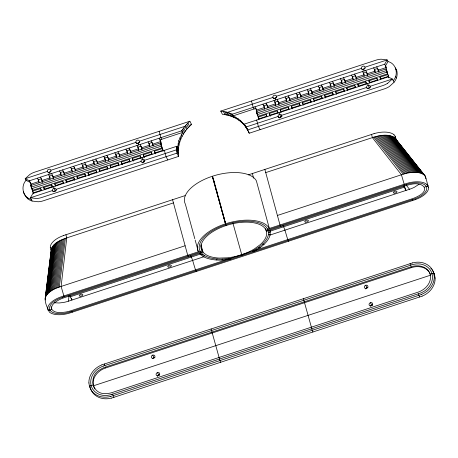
<?xml version="1.0" encoding="UTF-8"?>
<svg xmlns="http://www.w3.org/2000/svg" width="458" height="458" viewBox="0 0 458 458"><rect width="100%" height="100%" fill="white"/><g stroke="black" fill="none" stroke-linecap="round" stroke-linejoin="round"><path stroke-width="0.69" d="M178.626 156.396L176.914 153.144L176.662 146.308L32.861 193.499L30.4 197.787L32.106 201.039L38.117 201.766A18.394 16.041 -27.7 0 0 43.378 200.776L178.626 156.396C176.736 144.402 182.484 132.179 191.57 124.479L189.864 121.227L34.751 172.128A18.394 16.041 -27.7 0 0 29.856 174.469L25.196 178.694L26.049 180.32L30.257 182.427L31.155 185.73M177.515 147.934L178.866 140.572L182.547 132.454L159.974 139.856L161.056 143.823M415.498 199.568L69.278 313.175A18.915 9.091 -15.2 0 1 49.361 312.07C47.157 307.083 42.497 299.286 47.277 294.225C50.46 290.698 54.868 288.546 59.3 287.04L185.118 245.751M173.439 202.894L65.362 238.36C59.626 240.536 51.164 244.011 51.29 251.276M45.136 298.742L51.279 249.444M45.142 299.349L51.428 248.809M45.227 299.956L45.577 297.133M45.594 296.841L51.662 248.162M45.903 296.194L51.972 247.515M46.287 295.536L52.355 246.856M46.75 294.878L52.813 246.198M47.277 294.225L53.346 245.545M47.878 293.572L53.947 244.893M48.548 292.925L54.611 244.246M49.281 292.29L55.344 243.61M50.071 291.666L56.139 242.986M50.924 291.059L56.987 242.379M51.828 290.469L57.897 241.79M52.785 289.897L58.847 241.217M53.786 289.353L59.849 240.673M54.828 288.826L60.897 240.147M55.91 288.334L61.973 239.654M57.021 287.864L63.09 239.185M58.16 287.429L64.229 238.75M59.3 287.04L65.362 238.36M54.519 302.772L59.036 302.99L63.13 302.526A18.394 8.839 -15.2 0 0 68.385 301.209L69.089 295.565M393.204 80.642C398.901 74.614 396.37 63.49 388 61.549L387.147 59.924L381.136 59.197A18.394 16.041 -27.7 0 0 375.875 60.193L220.733 111.099L222.439 114.351C232.635 115.193 242.671 120.792 247.635 129.917L244.314 124.112L388.144 76.915L392.351 79.016L394.057 82.268L389.397 86.499A18.394 16.041 -27.7 0 1 384.502 88.835L249.226 133.226L245.133 125.263M394.057 82.268C397.309 78.312 398.466 72.249 395.403 67.847M47.346 171.429L25.196 178.694L29.404 180.801L181.694 130.828L185.633 125.412L189.864 121.227M220.733 111.099L226.355 112.05L232.361 114.202L384.68 64.217L387.147 59.924L364.997 67.194A1.878 1.637 -27.7 0 1 362.713 69.444A1.878 1.637 -27.7 0 1 361.963 66.696A1.878 1.637 -27.7 0 1 364.997 67.194M388 61.549L385.539 65.843L386.621 69.811M221.97 260.081L222.565 259.085L230.832 258.278L230.706 259.228L221.97 260.081A28.012 13.459 -15.2 0 1 216.199 259.967L214.796 259.863A37.522 18.034 -15.2 0 1 203.426 256.635L199.413 253.343M26.049 180.32C20.352 186.349 22.883 197.478 31.253 199.413M216.199 259.967L217.086 258.976A26.604 12.784 -15.2 0 0 222.565 259.085M270.02 230.174L270.14 234.748A37.522 18.034 -15.2 0 1 264.999 243.393L264.1 244.251A28.012 13.459 -15.2 0 1 260.133 247.56L253.194 251.848L252.255 251.247L258.816 247.188A26.604 12.784 -15.2 0 0 262.589 244.045L263.442 243.227A35.644 17.129 -15.2 0 0 268.325 235.017L268.48 231.914L267.581 229.063A35.644 17.129 -15.2 0 0 225.754 224.689L212.272 176.284L209.283 177.332A37.522 18.034 -15.2 0 0 185.152 203.684M419.076 184.236L414.404 187.259A18.394 8.839 -15.2 0 1 409.509 189.269L269.739 235.137M387.691 83.247L392.351 79.016L370.201 86.281A1.878 1.637 -27.7 0 1 367.911 88.531A1.878 1.637 -27.7 0 1 367.167 85.778A1.878 1.637 -27.7 0 1 370.201 86.281M202.894 256.297L204.457 255.495M200.993 254.934L202.636 254.19M199.499 253.434L201.205 252.753M110.527 396.456A18.915 16.494 -27.7 0 1 90.575 389.18L89.459 386.277L91.199 385.59L92.974 385.006L93.403 385.819L430.617 275.166A13.62 11.879 -27.7 0 0 429.18 272.052C426.438 268.044 421.314 266.379 416.62 266.659A18.394 16.041 -27.7 0 0 411.364 267.649L105.735 367.94A18.394 16.041 -27.7 0 0 100.84 370.276C96.718 372.949 93.352 377.323 93.043 382.356A13.62 11.879 -27.7 0 0 94.835 388.928M430.188 274.353C428.602 268.377 421.973 265.388 416.196 265.846A18.394 16.041 -27.7 0 0 410.935 266.837L105.306 367.127A18.394 16.041 -27.7 0 0 100.411 369.463C87.684 375.881 91.966 395.529 106.966 393.514A18.394 16.041 -27.7 0 0 112.227 392.523L417.856 292.233A18.394 16.041 -27.7 0 0 422.751 289.891C427.824 286.691 431.814 280.502 430.188 274.353L433.703 273.082L434.556 274.708L435.094 278.029M265.692 228.599L266.442 231.347L405.278 185.788A18.394 8.839 -15.2 0 1 410.534 184.465C422.923 181.191 431.562 189.938 417.003 196.78A18.394 8.839 -15.2 0 1 412.108 198.789L70.979 310.73A18.394 8.839 -15.2 0 1 65.723 312.053C61.154 312.619 54.977 313.535 51.777 309.413L48.256 310.627L47.735 308.875M424.486 187.11L428.001 185.891L428.522 187.643M101.899 364.82L412.629 262.858M421.263 294.534L110.538 396.502M422.116 296.16L111.391 398.128M225.25 223.899L222.267 224.952A37.522 18.034 -15.2 0 0 198.366 251.78L195.165 240.049M63.364 235.578L185.072 195.618M50.895 170.267A1.878 1.637 -27.7 0 0 47.855 169.769A1.878 1.637 -27.7 0 0 48.605 172.517A1.878 1.637 -27.7 0 0 50.895 170.267L135.894 142.392L136.536 143.612M139.444 141.23A1.878 1.637 -27.7 0 0 136.404 140.726A1.878 1.637 -27.7 0 0 137.154 143.474A1.878 1.637 -27.7 0 0 139.444 141.23L184.912 126.311L186.618 129.562M276.46 96.266A1.878 1.637 -27.7 0 0 273.42 95.768A1.878 1.637 -27.7 0 0 274.17 98.516A1.878 1.637 -27.7 0 0 276.46 96.266L361.448 68.362L362.089 69.582M190.236 124.919L191.57 124.479M29.404 180.801L31.11 184.053L39.079 181.437L37.373 178.185M40.47 177.166L42.176 180.418L50.151 177.801L48.445 174.55M51.536 173.536L53.242 176.788L61.217 174.172L59.511 170.92M62.609 169.901L64.315 173.153L72.284 170.536M73.675 166.271L75.381 169.523L83.356 166.907M84.741 162.642L86.448 165.893L94.422 163.277M95.808 159.006L97.52 162.258L105.489 159.642M106.88 155.376L108.586 158.628L116.555 156.012L114.849 152.76M117.946 151.741L119.653 154.993L127.627 152.377L125.916 149.131M129.013 148.111L130.719 151.363L138.694 148.747M140.085 144.482L141.791 147.734L149.76 145.117M151.151 140.846L152.858 144.098L160.832 141.482L161.371 143.469M254.963 106.783L256.669 110.034L264.644 107.418M266.029 103.153L267.735 106.405L275.71 103.789M277.096 99.518L278.808 102.769L286.777 100.153M288.168 95.888L289.874 99.14L297.843 96.523M299.234 92.253L300.94 95.504L308.915 92.888L307.209 89.636M310.301 88.623L312.007 91.875L319.982 89.258L318.276 86.007M321.373 84.993L323.079 88.245L331.048 85.629M332.439 81.358L334.145 84.61L342.12 81.993M343.506 77.728L345.212 80.98L353.187 78.364M354.572 74.093L356.284 77.345L364.253 74.728L362.547 71.477M365.644 70.463L367.35 73.715L375.32 71.099L373.614 67.847M376.711 66.834L378.417 70.085L386.392 67.469L384.68 64.217M30.697 185.559L160.42 142.993L161.273 144.619L162.138 147.797L32.421 190.362L30.697 185.559L31.27 186.646M256.262 111.546L385.98 68.975L386.833 70.601L387.697 73.778L257.98 116.343L256.262 111.546L257.115 113.172M31.133 187.15L160.855 144.579L161.708 146.205M31.568 188.736L161.285 146.171L162.138 147.797M257.127 114.718L386.844 72.152L387.697 73.778M32.633 191.158L40.607 188.541L41.46 190.167L33.491 192.778L32.633 191.158L33.354 193.803M43.705 187.522L51.674 184.906L52.527 186.532L44.558 189.148L43.705 187.522L44.283 189.641M55.349 186.005L54.771 183.893L62.746 181.276L63.313 182.358M66.416 182.376L65.838 180.257L73.812 177.641L74.379 178.729M77.482 178.746L76.91 176.628L84.879 174.011L85.446 175.093M88.554 175.111L87.976 172.998L95.945 170.382L96.518 171.464M99.043 169.363L107.017 166.746L107.87 168.372L99.896 170.989L99.043 169.363L99.621 171.481M110.109 165.733L118.084 163.117L118.937 164.743L110.968 167.359L110.109 165.733L110.687 167.846M121.754 164.216L121.181 162.098L129.15 159.481L129.723 160.569M132.826 160.586L132.248 158.468L140.222 155.852L140.789 156.934M143.892 156.951L143.314 154.838L151.289 152.222L151.856 153.304M154.959 153.321L154.386 151.203L162.355 148.587L162.922 149.669M258.919 119.784L258.197 117.139L266.167 114.523L266.739 115.605M269.842 115.622L269.264 113.504L277.233 110.888L277.806 111.975M281.052 112.519L280.33 109.874L288.305 107.258L288.872 108.34M291.397 106.245L299.372 103.628L300.225 105.254L292.256 107.87L291.397 106.245L292.118 108.889M302.469 102.609L310.438 99.993L311.291 101.619L303.322 104.235L302.469 102.609L303.19 105.254M314.257 101.624L313.535 98.98L321.51 96.363L322.077 97.445M325.323 97.995L324.602 95.344L332.577 92.734L333.143 93.816M336.395 94.359L335.674 91.715L343.643 89.098L344.21 90.18M346.74 88.085L354.71 85.469L355.563 87.094L347.593 89.711L346.74 88.085L347.462 90.73M357.807 84.449L365.782 81.833L366.635 83.459L358.66 86.075L357.807 84.449L358.385 86.568M368.873 80.82L376.848 78.203L377.701 79.829L369.732 82.446L368.873 80.82L369.451 82.938M380.518 79.303L379.945 77.184L387.915 74.574L388.487 75.656M63.599 182.902L55.624 185.519L54.771 183.893M74.665 179.267L66.691 181.883L65.838 180.257M85.732 175.637L77.763 178.254L76.91 176.628M87.976 172.998L88.829 174.618L96.798 172.008M121.181 162.098L122.034 163.724L130.003 161.107M132.248 158.468L133.101 160.094L141.075 157.478M143.314 154.838L144.167 156.459L152.142 153.848M154.386 151.203L155.239 152.829L163.208 150.213M267.02 116.149L259.051 118.765L258.197 117.139M269.264 113.504L270.117 115.13L278.092 112.513M289.158 108.884L281.183 111.5L280.33 109.874M322.363 97.989L314.388 100.605L313.535 98.98M333.43 94.354L325.455 96.97L324.602 95.344M344.496 90.724L336.527 93.34L335.674 91.715M388.768 76.194L380.798 78.81L379.945 77.184M56.099 189.354A1.878 1.637 -27.7 0 0 53.059 188.851A1.878 1.637 -27.7 0 0 53.809 191.599A1.878 1.637 -27.7 0 0 56.099 189.354L141.087 161.445M144.636 160.283A1.878 1.637 -27.7 0 0 141.602 159.779A1.878 1.637 -27.7 0 0 142.352 162.533A1.878 1.637 -27.7 0 0 144.636 160.283L176.605 149.789M246.106 126.981L278.103 116.487L278.745 117.706M281.653 115.319A1.878 1.637 -27.7 0 0 278.619 114.821A1.878 1.637 -27.7 0 0 279.363 117.569A1.878 1.637 -27.7 0 0 281.653 115.319L366.652 87.444L367.293 88.663M176.914 153.144L41.672 197.524A18.394 16.041 -27.7 0 1 36.411 198.514L30.4 197.787L52.55 190.517L53.185 191.736M247.52 129.975L382.796 85.583A18.394 16.041 -27.7 0 0 387.691 83.247M248.282 174.876L374.089 133.61M265.726 172.609L373.802 137.148C380.615 135.213 389.369 133.433 395.306 138.385L425.408 176.364L425.929 178.729M277.411 215.466L403.235 174.177L407.992 172.941L412.75 172.328L417.146 172.397L420.891 173.141L423.719 174.515L425.408 176.364L428.058 186L426.261 186.526M225.405 223.847L228.45 222.92A37.522 18.034 -15.2 0 1 269.361 228.485L256.377 180.864A37.522 18.034 -15.2 0 0 215.472 175.299L212.426 176.233L225.754 224.689A35.644 17.129 -15.2 0 0 200.14 251.196L60.759 296.956A18.915 9.091 -15.2 0 0 47.689 308.887M267.581 229.063L406.985 183.343A18.915 9.091 -15.2 0 1 426.896 184.448M62.351 297.362L202.419 251.402L200.919 245.906M266.155 230.489L406.229 184.522M69.879 295.525L70.229 296.79L200.495 254.047M269.957 231.25L404.254 187.185L405.96 190.436L404.242 185.633M68.385 301.209L204.154 256.657M70.034 311.995L413.906 199.156A17.015 8.175 -15.2 0 0 426.335 186.498A17.015 8.175 -15.2 0 0 406.246 184.551M103.497 365.994L411.879 264.798M111.288 394.561L419.665 293.366A17.015 14.839 -27.7 0 0 432.043 273.747A17.015 14.839 -27.7 0 0 411.897 264.856M48.199 310.518L50.002 309.992M431.963 273.769L433.76 273.294L434.619 274.92M91.199 385.59L89.459 386.277M268.228 230.758L270.043 230.288M268.502 232.572L270.329 232.183L269.957 230.821M268.388 234.519L270.209 234.21M217.086 258.976L215.752 258.873A35.644 17.129 -15.2 0 1 204.949 255.81L202.058 253.709L200.14 251.196M262.589 244.045L264.1 244.251M258.816 247.188L260.133 247.56M32.106 201.039C27.577 199.865 24.669 195.869 23.272 191.633M245.167 125.738L240.353 120.397L233.214 115.822L255.816 108.409L256.715 111.718M393.966 134.738L395.168 136.266L395.632 137.915M426.856 184.471L428.001 185.891M394.83 137.915L425.459 176.473M394.286 137.48L423.719 174.515M400.361 145.461L402.118 147.671M410.906 158.726L411.782 159.831M421.446 171.99L422.328 173.095M393.68 137.085L423.112 174.114M393.004 136.724L422.431 173.754M392.26 136.398L421.692 173.427M391.458 136.112L420.891 173.141M390.6 135.86L420.032 172.895M389.689 135.654L419.116 172.689M388.728 135.488L418.154 172.523M387.72 135.368L417.146 172.397M386.666 135.282L416.099 172.317M385.584 135.247L415.011 172.277M384.462 135.247L413.895 172.282M383.317 135.299L412.75 172.328M382.149 135.385L411.582 172.42M380.964 135.516L410.397 172.551M379.768 135.694L409.2 172.723M378.566 135.906L407.992 172.941M377.358 136.163L406.784 173.193M376.15 136.455L405.582 173.485M374.953 136.787L404.385 173.817M373.802 137.148L403.235 174.177M406.435 185.398L409.509 189.269M395.306 138.385L396.033 139.444L395.168 136.266M395.981 69.33L396.834 70.956M395.598 76.371L396.451 77.997M387.268 72.192L386.415 70.566L256.692 113.132L257.264 114.214M369.274 87.713L367.556 83.671M351.481 75.112L352.9 77.82M404.454 185.106L401.431 174.767L372.4 137.606L371.535 134.429M412.131 199.734L412.561 200.547M340.409 78.742L341.834 81.455M329.342 82.377L330.768 85.085M410.935 266.837L411.364 267.649M419.58 297.03L418.291 293.818M296.137 93.272L297.563 95.98M285.071 96.901L286.49 99.615M273.552 98.647L272.911 97.428L227.408 112.365L229.114 115.616M274.004 100.537L275.424 103.245M280.725 116.756L279.014 112.725M365.684 285.231L366.967 287.67M370.442 302.692L371.724 305.131M262.932 104.166L264.358 106.874M254.041 108.993L253.188 107.367L251.459 101.018M260.087 129.666L258.381 126.414L256.646 120.065M246.541 127.748L247.961 130.461M244.314 124.112L246.02 127.364M244.337 124.553L245.19 126.179M242.454 122.383L243.307 124.009M240.353 120.397L241.206 122.023M238.051 118.611L238.904 120.236M235.567 117.03L236.42 118.656M232.361 114.202L234.067 117.448M232.069 114.048L233.775 117.3M230.655 113.481L232.366 116.733M229.275 112.926L230.981 116.177M226.355 112.05L228.061 115.302M224.878 111.741L226.584 114.992M223.338 111.414L225.044 114.666M280.863 226.613L280.004 224.987L264.861 169.437M288.54 241.246C286.239 236.208 285.62 230.506 283.038 225.576M312.906 332.033L311.188 327.235M187.843 123.065L189.549 126.316M186.715 124.261L188.421 127.513M185.633 125.412L187.339 128.664M183.635 127.902L185.347 131.154M182.759 129.202L184.465 132.454M181.866 130.524L183.572 133.776M181.694 130.828L183.4 134.079M181.185 134.875L182.038 136.501M225.754 224.689L226.178 225.502A33.766 16.225 -15.2 0 1 265.806 229.647L266.659 232.349L266.51 235.286A33.766 16.225 -15.2 0 1 260.281 244.601L254.327 248.963A33.766 16.225 -15.2 0 1 227.323 257.82L219.21 258.077A33.766 16.225 -15.2 0 1 206.466 254.986L203.736 252.993L201.915 250.612A33.766 16.225 -15.2 0 1 226.178 225.502M241.973 255.575L232.887 223.017M179.897 137.692L180.75 139.318M178.866 140.572L179.725 142.198M178.11 143.503L178.964 145.123M177.624 146.446L178.477 148.071M176.662 146.308L178.368 149.56M176.559 147.768L178.265 151.02M176.593 149.417L178.299 152.669M176.622 150.693L178.328 153.945M161.748 139.278L160.895 137.652L159.166 131.303M159.121 138.23L160.546 140.944M167.794 159.951L166.088 156.699L164.359 150.35M148.054 141.865L149.48 144.573M136.988 145.495L138.408 148.203M143.709 161.714L141.997 157.684M188.57 256.898L187.717 255.272L172.574 199.717M196.253 271.531C193.946 266.493 193.328 260.791 190.751 255.862M220.619 362.318L218.895 357.521M103.783 156.39L105.203 159.103M92.716 160.025L94.136 162.733M81.644 163.655L83.07 166.363M70.578 167.29L72.003 169.998M152.709 355.116L153.985 357.555M157.466 372.577L158.749 375.016M55.172 190.786L53.449 186.744M27.119 197.289L27.972 198.915M50.34 247.497L50.861 249.249M70.229 296.79L71.935 300.042L71.414 298.141M105.306 367.127L105.735 367.94M64.126 296.784L61.103 286.445L66.771 237.897L65.906 234.725M71.809 311.411L72.232 312.224M113.945 397.321L112.662 394.109M90.026 387.359L89.402 386.065L88.926 382.957M432.547 270.197L433.76 273.294L434.236 276.403M433.4 271.823L434.556 274.708M248.247 130.999L249.226 133.226M387.915 74.574L388.819 77.877M385.98 68.975L386.844 72.152M378.417 70.085L378.921 71.935M378.503 71.895L377.564 68.46L374.467 69.473L375.262 72.381M395.111 136.163L395.975 139.335M376.848 78.203L377.426 80.322M403.91 185.914L404.254 187.185M367.35 73.715L367.854 75.564M367.436 75.53L366.497 72.089L363.4 73.103L364.196 76.017M363.658 69.364L364.093 70.973M365.782 81.833L366.354 83.951M410.07 263.659L410.505 265.251M356.284 77.345L356.788 79.2M356.364 79.16L355.425 75.719L352.334 76.738L353.267 80.179M354.71 85.469L355.288 87.581M345.212 80.98L345.756 82.961M345.263 82.658L344.359 79.354L341.262 80.368L342.2 83.808M343.643 89.098L344.221 91.216M334.145 84.61L334.506 85.932M334.191 86.293L333.292 82.984L330.195 84.003L331.134 87.438M332.577 92.734L333.155 94.846M323.079 88.245L323.617 90.226M323.125 89.923L322.226 86.619L319.129 87.633L320.068 91.073M321.51 96.363L322.083 98.481M312.007 91.875L312.551 93.861M312.058 93.558L311.154 90.249L308.062 91.262L308.995 94.703M310.438 99.993L311.016 102.111M300.94 95.504L301.301 96.827M300.992 97.188L300.087 93.879L296.99 94.898L297.929 98.338M299.372 103.628L299.95 105.741M289.874 99.14L290.235 100.462M289.92 100.817L289.021 97.514L285.924 98.527L286.863 101.968M288.305 107.258L288.878 109.376M278.808 102.769L279.168 104.092M278.853 104.453L277.954 101.144L274.857 102.163L275.79 105.598M275.115 98.436L275.55 100.027M277.233 110.888L277.811 113.006M267.735 106.405L268.073 107.636M270.117 115.13L270.403 116.189M267.678 107.687L266.882 104.779L263.785 105.792L264.724 109.233M266.167 114.523L266.745 116.641M256.669 110.034L257.03 111.357M257.545 114.758L257.98 116.343M311.434 327.378L303.402 298.662M252.364 173.536L253.623 178.168M214.006 180.841L214.945 184.276M215.317 185.65L215.878 187.711M216.256 189.085L217.75 194.581M218.128 195.955L219.061 199.39M219.439 200.764L220 202.825M220.372 204.199L221.872 209.695M222.244 211.069L223.183 214.504M223.556 215.878L224.122 217.945M224.494 219.319L225.617 223.441M212.775 177.069L214.842 184.66M215.22 186.04L220.298 204.674M220.676 206.054L224.437 219.857M224.815 221.237L225.565 223.996M200.93 244.612L202.991 252.169L64.154 297.729A18.394 8.839 -15.2 0 0 59.259 299.738C55.859 301.627 50.288 304.736 51.777 309.413L51.033 306.688M185.381 204.159L194.787 238.67M162.355 148.587L163.077 151.232M219.142 357.664L211.109 328.947M160.42 142.993L161.285 146.171M152.858 144.098L153.195 145.335M155.239 152.829L155.525 153.888M152.943 145.913L152.004 142.472L148.907 143.491L149.846 146.926M151.289 152.222L151.867 154.335M141.791 147.734L142.123 148.964M144.167 156.459L144.459 157.518M141.871 149.543L140.938 146.108L137.841 147.121L138.74 150.43M138.098 143.4L138.534 144.986M140.222 155.852L140.938 158.497M130.719 151.363L131.057 152.6M133.101 160.094L133.387 161.153M130.805 153.178L129.866 149.737L126.774 150.756L127.673 154.06M129.15 159.481L129.872 162.126M119.653 154.993L119.99 156.23M122.034 163.724L122.32 164.783M119.738 156.808L118.799 153.367L115.702 154.386L116.607 157.695M118.084 163.117L118.805 165.762M108.586 158.628L108.924 159.859M108.672 160.443L107.733 157.002L104.636 158.016L105.535 161.325M107.017 166.746L107.739 169.391M97.52 162.258L97.852 163.495M97.457 163.546L96.661 160.632L93.569 161.651L94.468 164.954M95.945 170.382L96.667 173.027M86.448 165.893L86.785 167.124M88.829 174.618L89.115 175.677M86.39 167.176L85.594 164.267L82.497 165.281L83.402 168.59M84.879 174.011L85.6 176.656M75.381 169.523L75.719 170.76M75.318 170.805L74.528 167.897L71.431 168.916L72.335 172.219M73.812 177.641L74.534 180.286M64.315 173.153L64.818 175.008M64.395 174.967L63.462 171.527L60.364 172.546L61.154 175.454M62.746 181.276L63.319 183.389M104.441 363.95L104.871 365.541M53.242 176.788L53.752 178.637M53.328 178.603L52.389 175.162L49.298 176.175L50.088 179.089M49.55 172.437L49.991 174.046M51.674 184.906L52.252 187.024M42.176 180.418L42.68 182.273M42.262 182.232L41.323 178.792L38.226 179.811L39.022 182.719M40.607 188.541L41.186 190.654M90.255 387.691L91.468 390.783A18.915 16.494 -27.7 0 0 111.38 398.082M50.804 249.141L51.382 251.156M31.11 184.053L31.648 186.034M31.986 188.776L32.421 190.362M111.271 394.498A17.015 14.839 -27.7 0 1 91.125 385.613M91.125 385.613A17.015 14.839 -27.7 0 1 103.514 366.051M365.644 288.969A1.878 1.637 -27.7 0 1 367.911 287.59M370.596 306.007A1.878 1.637 -27.7 0 1 372.669 305.051M152.858 358.437A1.878 1.637 -27.7 0 1 154.936 357.48M157.426 376.316A1.878 1.637 -27.7 0 1 159.693 374.936M412.635 262.903A18.915 16.494 -27.7 0 1 432.587 270.174M430.835 268.382A18.915 16.494 -27.7 0 1 431.585 269.167M432.272 270.002A18.915 16.494 -27.7 0 1 433.445 271.8M435.14 278.023A18.915 16.494 -27.7 0 1 422.104 296.12M434.287 276.397A18.915 16.494 -27.7 0 1 421.251 294.494M88.881 382.962A18.915 16.494 -27.7 0 1 101.916 364.866M62.368 297.397A17.015 8.175 -15.2 0 0 49.922 310.02A17.015 8.175 -15.2 0 0 70.017 311.967M428.568 187.631A18.915 9.091 -15.2 0 1 415.486 199.545M50.294 247.509A18.915 9.091 -15.2 0 1 63.376 235.595M395.678 137.904A18.915 9.091 -15.2 0 1 395.592 139.14M374.1 133.633A18.915 9.091 -15.2 0 1 394.006 134.721M54.044 191.662A1.878 1.637 -27.7 0 1 56.116 190.705M48.645 172.998A1.878 1.637 -27.7 0 1 50.912 171.624M137.389 143.537A1.878 1.637 -27.7 0 1 139.461 142.581M142.386 163.014A1.878 1.637 -27.7 0 1 144.654 161.64M279.403 118.055A1.878 1.637 -27.7 0 1 282.105 116.807M274.405 98.579A1.878 1.637 -27.7 0 1 276.477 97.623M368.146 88.589A1.878 1.637 -27.7 0 1 370.219 87.638M362.753 69.925A1.878 1.637 -27.7 0 1 365.015 68.551M365.604 288.483A1.878 1.637 -27.7 0 0 367.894 286.239A1.878 1.637 -27.7 0 0 364.854 285.735A1.878 1.637 -27.7 0 0 365.604 288.483M370.362 305.944A1.878 1.637 -27.7 0 0 372.652 303.694A1.878 1.637 -27.7 0 0 369.612 303.196A1.878 1.637 -27.7 0 0 370.362 305.944M157.386 375.829A1.878 1.637 -27.7 0 0 159.676 373.585A1.878 1.637 -27.7 0 0 156.636 373.081A1.878 1.637 -27.7 0 0 157.386 375.829M152.629 358.374A1.878 1.637 -27.7 0 0 154.913 356.124A1.878 1.637 -27.7 0 0 151.879 355.62A1.878 1.637 -27.7 0 0 152.629 358.374M394.201 193.076A1.878 0.899 -15.2 0 0 396.977 191.736A1.878 0.899 -15.2 0 0 394.281 191.45A1.878 0.899 -15.2 0 0 394.201 193.076M80.093 296.143A1.878 0.899 -15.2 0 0 82.869 294.809A1.878 0.899 -15.2 0 0 80.173 294.523A1.878 0.899 -15.2 0 0 80.093 296.143M168.636 267.083A1.878 0.899 -15.2 0 0 171.412 265.743A1.878 0.899 -15.2 0 0 168.716 265.463A1.878 0.899 -15.2 0 0 168.636 267.083M305.652 222.119A1.878 0.899 -15.2 0 0 308.429 220.785A1.878 0.899 -15.2 0 0 305.732 220.498A1.878 0.899 -15.2 0 0 305.652 222.119"/></g></svg>
